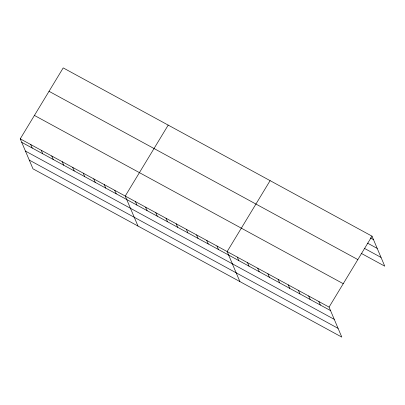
<?xml version="1.0" encoding="UTF-8"?>
<svg xmlns="http://www.w3.org/2000/svg" width="405" height="405" viewBox="0 0 405 405"><rect width="100%" height="100%" fill="white"/><g stroke="black" fill="none" stroke-linecap="round" stroke-linejoin="round"><path stroke-width="0.61" d="M20.25 138.834L329.062 307.106L341.795 337.102L32.982 168.829L20.25 138.834L63.205 67.898L372.018 236.171L384.75 266.166L361.149 253.302M168.202 125.11L125.246 196.05L137.978 226.041M270.11 180.64L227.154 251.576L239.887 281.571M329.062 307.106L372.018 236.171M370.276 237.897L373.496 239.649M367.558 243.142L377.212 248.402M364.409 248.356L381.034 257.413M49.03 91.307L357.843 259.58M34.425 115.425L343.238 283.697M21.728 142.317L330.541 310.589M25.444 151.07L334.252 319.337M29.266 160.081L338.079 328.354M318.872 301.553L320.35 305.036M308.681 295.999L310.159 299.482M298.49 290.446L299.968 293.929M288.299 284.892L289.777 288.375M278.108 279.344L279.587 282.822M267.918 273.79L269.396 277.273M257.727 268.237L259.205 271.72M247.536 262.683L249.014 266.166M237.345 257.129L238.823 260.612M216.964 246.022L218.442 249.505M206.773 240.469L208.251 243.952M196.582 234.92L198.06 238.398M186.391 229.367L187.869 232.85M176.2 223.813L177.679 227.296M166.01 218.26L167.488 221.743M155.819 212.706L157.297 216.189M145.628 207.152L147.106 210.635M135.437 201.599L136.915 205.082M114.747 190.325L116.225 193.808M104.247 184.604L105.725 188.087M93.747 178.883L95.226 182.366M83.248 173.163L84.726 176.646M72.748 167.442L74.226 170.925M62.248 161.722L63.727 165.205M51.749 156.001L53.227 159.484M41.249 150.28L42.727 153.763M30.75 144.56L32.228 148.038"/></g></svg>
